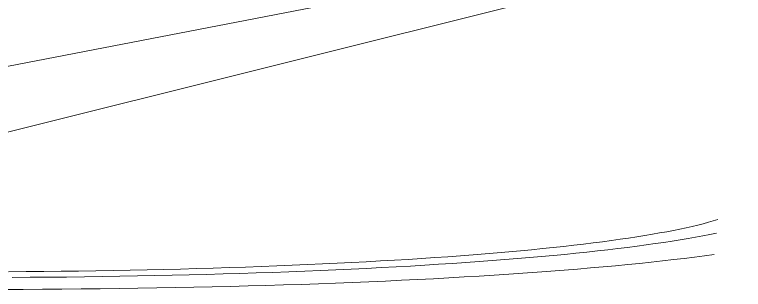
# Model space of a CAD drawing. Header units: inches. Extents: x 30764 to 92544, y -36095 to 66.
# Drawn here: x 30764.4908 to 30764.7538, y -165.1765 to -165.0775 of the extents above; entities that cross this region are included whole.
import ezdxf

# ---------------------------------------------------------------- set-up
doc = ezdxf.new("R2010")
doc.units = ezdxf.units.IN
doc.header["$MEASUREMENT"] = 0
doc.layers.add('Conc', color=7, linetype='Continuous', lineweight=9)
doc.layers.add('EOP-PR', color=4, linetype='Continuous', lineweight=9)

msp = doc.modelspace()

# ---------------------------------------------------------------- linework, layer by layer
at = {"layer": 'Conc'}
for p, q in [((30764.75375, -165.0536), (30764.46814, -165.12483)), ((30764.44917, -165.10361), (30764.65067, -165.06481))]:
    msp.add_line(p, q, dxfattribs=at)
at = {"layer": 'EOP-PR'}
for points in [[(30764.48854, -165.17012, 0), (30764.49493, -165.17007, 0), (30764.50129, -165.17002, 0), (30764.50761, -165.16995, 0), (30764.51389, -165.16987, 0), (30764.52013, -165.16978, 0), (30764.52633, -165.16968, 0), (30764.53248, -165.16957, 0), (30764.53859, -165.16944, 0), (30764.54464, -165.1693, 0), (30764.55064, -165.16916, 0), (30764.55659, -165.169, 0), (30764.56247, -165.16883, 0), (30764.5683, -165.16865, 0), (30764.57407, -165.16846, 0), (30764.57977, -165.16825, 0), (30764.5854, -165.16804, 0), (30764.59096, -165.16782, 0), (30764.59646, -165.16758, 0), (30764.60188, -165.16734, 0), (30764.60722, -165.16709, 0), (30764.61249, -165.16682, 0), (30764.61768, -165.16655, 0), (30764.62279, -165.16626, 0), (30764.62782, -165.16597, 0), (30764.63277, -165.16567, 0), (30764.63763, -165.16536, 0), (30764.6424, -165.16504, 0), (30764.64709, -165.16471, 0), (30764.65168, -165.16438, 0), (30764.65619, -165.16403, 0), (30764.66061, -165.16368, 0), (30764.66493, -165.16332, 0), (30764.66916, -165.16295, 0), (30764.67329, -165.16257, 0), (30764.67733, -165.16219, 0), (30764.68128, -165.1618, 0), (30764.68512, -165.1614, 0), (30764.68887, -165.161, 0), (30764.69252, -165.16059, 0), (30764.69608, -165.16017, 0), (30764.69953, -165.15975, 0), (30764.70288, -165.15932, 0), (30764.70613, -165.15888, 0), (30764.70929, -165.15844, 0), (30764.71234, -165.158, 0), (30764.71529, -165.15755, 0), (30764.71814, -165.15709, 0), (30764.72089, -165.15663, 0), (30764.72353, -165.15617, 0), (30764.72608, -165.1557, 0), (30764.72853, -165.15523, 0), (30764.73087, -165.15476, 0), (30764.73312, -165.15428, 0), (30764.73526, -165.1538, 0), (30764.73731, -165.15331, 0), (30764.73925, -165.15282, 0), (30764.7411, -165.15233, 0), (30764.74285, -165.15184, 0), (30764.74449, -165.15134, 0)], [(30764.48989, -165.17218, 0), (30764.49646, -165.17214, 0), (30764.503, -165.17209, 0), (30764.5095, -165.17203, 0), (30764.51597, -165.17195, 0), (30764.52239, -165.17187, 0), (30764.52877, -165.17177, 0), (30764.53511, -165.17166, 0), (30764.5414, -165.17153, 0), (30764.54764, -165.1714, 0), (30764.55383, -165.17126, 0), (30764.55996, -165.1711, 0), (30764.56603, -165.17093, 0), (30764.57205, -165.17075, 0), (30764.578, -165.17056, 0), (30764.58389, -165.17036, 0), (30764.58971, -165.17015, 0), (30764.59546, -165.16992, 0), (30764.60114, -165.16969, 0), (30764.60675, -165.16945, 0), (30764.61228, -165.16919, 0), (30764.61774, -165.16893, 0), (30764.62311, -165.16865, 0), (30764.62841, -165.16837, 0), (30764.63363, -165.16808, 0), (30764.63876, -165.16777, 0), (30764.6438, -165.16746, 0), (30764.64876, -165.16714, 0), (30764.65364, -165.16681, 0), (30764.65842, -165.16647, 0), (30764.66311, -165.16612, 0), (30764.66771, -165.16576, 0), (30764.67222, -165.1654, 0), (30764.67663, -165.16503, 0), (30764.68095, -165.16465, 0), (30764.68517, -165.16426, 0), (30764.68929, -165.16386, 0), (30764.69332, -165.16346, 0), (30764.69724, -165.16305, 0), (30764.70107, -165.16264, 0), (30764.7048, -165.16221, 0), (30764.70843, -165.16179, 0), (30764.71196, -165.16135, 0), (30764.71538, -165.16091, 0), (30764.71871, -165.16046, 0), (30764.72193, -165.16001, 0), (30764.72505, -165.15956, 0), (30764.72807, -165.15909, 0), (30764.73099, -165.15863, 0), (30764.7338, -165.15816, 0), (30764.73652, -165.15768, 0), (30764.73913, -165.1572, 0), (30764.74163, -165.15672, 0), (30764.74404, -165.15623, 0)], [(30764.48687, -165.17649, 0), (30764.49389, -165.17647, 0), (30764.50088, -165.17644, 0), (30764.50784, -165.17639, 0), (30764.51476, -165.17633, 0), (30764.52165, -165.17626, 0), (30764.52849, -165.17618, 0), (30764.5353, -165.17608, 0), (30764.54206, -165.17597, 0), (30764.54877, -165.17585, 0), (30764.55543, -165.17572, 0), (30764.56203, -165.17558, 0), (30764.56858, -165.17542, 0), (30764.57507, -165.17525, 0), (30764.5815, -165.17507, 0), (30764.58786, -165.17488, 0), (30764.59416, -165.17467, 0), (30764.60039, -165.17445, 0), (30764.60655, -165.17423, 0), (30764.61264, -165.17399, 0), (30764.61865, -165.17374, 0), (30764.62459, -165.17348, 0), (30764.63044, -165.1732, 0), (30764.63622, -165.17292, 0), (30764.64191, -165.17263, 0), (30764.64752, -165.17233, 0), (30764.65304, -165.17201, 0), (30764.65847, -165.17169, 0), (30764.66381, -165.17136, 0), (30764.66906, -165.17101, 0), (30764.67422, -165.17066, 0), (30764.67929, -165.1703, 0), (30764.68426, -165.16993, 0), (30764.68913, -165.16955, 0), (30764.6939, -165.16916, 0), (30764.69858, -165.16877, 0), (30764.70316, -165.16836, 0), (30764.70763, -165.16795, 0), (30764.712, -165.16753, 0), (30764.71628, -165.16711, 0), (30764.72044, -165.16667, 0), (30764.72451, -165.16623, 0), (30764.72847, -165.16578, 0), (30764.73232, -165.16533, 0), (30764.73607, -165.16487, 0), (30764.73971, -165.1644, 0), (30764.74325, -165.16393, 0)]]:
    msp.add_polyline3d(points, dxfattribs=at)

doc.saveas('drawing.dxf')
